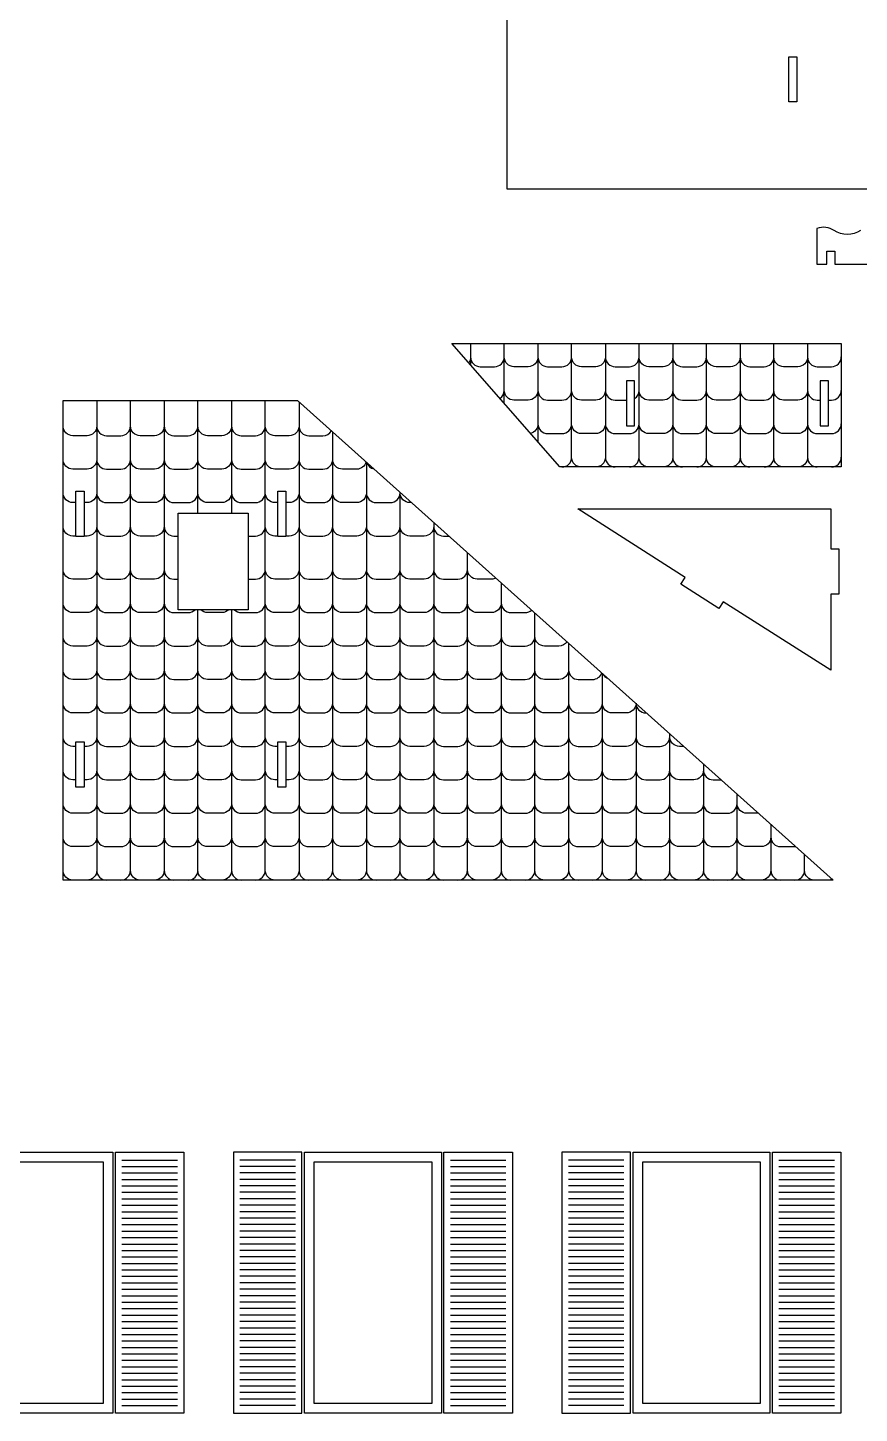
# Model space of a CAD drawing. Extents: x 9591 to 9820, y 1050 to 1177.
# Drawn here: x 9704.38 to 9730.13, y 1051.88 to 1094.77 of the extents above; entities that cross this region are included whole.
import ezdxf

# ---------------------------------------------------------------- set-up
doc = ezdxf.new("R2010")
doc.units = 0
doc.header["$MEASUREMENT"] = 0
doc.layers.add('LAYER_1', color=18, linetype='CONTINUOUS')

msp = doc.modelspace()

# ---------------------------------------------------------------- linework, layer by layer
at = {"layer": 'LAYER_1'}
for points in [[(9748.628, 1089.77), (9719.231, 1089.77), (9719.231, 1097.025), (9748.628, 1097.025)], [(9727.954, 1093.87), (9728.204, 1093.87), (9728.204, 1092.47), (9727.954, 1092.47)], [(9720.864, 1081.171), (9717.52, 1084.99), (9729.576, 1084.99), (9729.576, 1081.171)], [(9723.176, 1083.843), (9722.926, 1083.843), (9722.926, 1082.443), (9723.176, 1082.443)], [(9729.176, 1083.843), (9728.926, 1083.843), (9728.926, 1082.443), (9729.176, 1082.443)], [(9705.478, 1068.384), (9705.478, 1083.233), (9712.734, 1083.233), (9729.329, 1068.384)], [(9705.878, 1079.023), (9705.878, 1080.423), (9706.128, 1080.423), (9706.128, 1079.023)], [(9712.128, 1079.023), (9712.128, 1080.423), (9712.378, 1080.423), (9712.378, 1079.023)], [(9709.045, 1079.746), (9711.212, 1079.746), (9711.212, 1076.751), (9709.045, 1076.751)], [(9729.5, 1077.233), (9729.25, 1077.233), (9729.25, 1074.88), (9725.923, 1077.002), (9725.789, 1076.791), (9724.609, 1077.544), (9724.743, 1077.754), (9721.416, 1079.876), (9729.25, 1079.876), (9729.25, 1078.633), (9729.5, 1078.633)], [(9705.878, 1072.66), (9706.128, 1072.66), (9706.128, 1071.26), (9705.878, 1071.26)], [(9712.128, 1072.66), (9712.378, 1072.66), (9712.378, 1071.26), (9712.128, 1071.26)], [(9707.017, 1059.959), (9707.017, 1051.879), (9702.777, 1051.879), (9702.777, 1059.959)], [(9707.097, 1059.959), (9709.217, 1059.959), (9709.217, 1051.879), (9707.097, 1051.879)], [(9712.872, 1059.959), (9710.752, 1059.959), (9710.752, 1051.879), (9712.872, 1051.879)], [(9717.192, 1059.959), (9717.192, 1051.879), (9712.952, 1051.879), (9712.952, 1059.959)], [(9717.272, 1059.959), (9719.392, 1059.959), (9719.392, 1051.879), (9717.272, 1051.879)], [(9723.047, 1059.959), (9720.927, 1059.959), (9720.927, 1051.879), (9723.047, 1051.879)], [(9727.367, 1059.959), (9727.367, 1051.879), (9723.127, 1051.879), (9723.127, 1059.959)], [(9727.447, 1059.959), (9729.567, 1059.959), (9729.567, 1051.879), (9727.447, 1051.879)], [(9703.077, 1059.659), (9706.717, 1059.659), (9706.717, 1052.179), (9703.077, 1052.179)], [(9713.252, 1059.659), (9716.892, 1059.659), (9716.892, 1052.179), (9713.252, 1052.179)], [(9723.427, 1059.659), (9727.067, 1059.659), (9727.067, 1052.179), (9723.427, 1052.179)]]:
    msp.add_lwpolyline(points, close=True, dxfattribs=at)
for points in [[(9730.173, 1088.492, -0.300981), (9729.357, 1088.492, 0.236244), (9728.824, 1088.556), (9728.824, 1087.449), (9729.124, 1087.449), (9729.124, 1087.849), (9729.374, 1087.849), (9729.374, 1087.449), (9735.124, 1087.449)], [(9720.927, 1081.171, 0.414214), (9721.227, 1081.471), (9721.227, 1084.99)], [(9722.271, 1084.99), (9722.271, 1081.471, 0.414214), (9722.571, 1081.171)], [(9723.614, 1081.171, -0.414214), (9723.314, 1081.471), (9723.314, 1084.99)], [(9724.358, 1084.99), (9724.358, 1081.471, 0.414214), (9724.658, 1081.171)], [(9725.701, 1081.171, -0.414214), (9725.401, 1081.471), (9725.401, 1084.99)], [(9726.445, 1084.99), (9726.445, 1081.471, -0.414214), (9726.145, 1081.171)], [(9727.189, 1081.171, 0.414214), (9727.489, 1081.471), (9727.489, 1084.99)], [(9728.532, 1084.99), (9728.532, 1081.471, -0.414214), (9728.232, 1081.171)], [(9718.096, 1084.576, -0.159509), (9718.038, 1084.398)], [(9718.096, 1084.576, 0.414214), (9718.396, 1084.276), (9718.84, 1084.276, 0.414214), (9719.14, 1084.576)], [(9720.183, 1084.576, -0.414214), (9719.883, 1084.276), (9719.44, 1084.276, -0.414214), (9719.14, 1084.576)], [(9720.183, 1084.576, 0.414214), (9720.483, 1084.276), (9720.927, 1084.276, 0.414214), (9721.227, 1084.576)], [(9722.271, 1084.576, -0.414214), (9721.971, 1084.276), (9721.527, 1084.276, -0.414214), (9721.227, 1084.576)], [(9722.271, 1084.576, 0.414214), (9722.571, 1084.276), (9723.014, 1084.276, 0.414214), (9723.314, 1084.576)], [(9724.358, 1084.576, -0.414214), (9724.058, 1084.276), (9723.614, 1084.276, -0.414214), (9723.314, 1084.576)], [(9724.358, 1084.576, 0.414214), (9724.658, 1084.276), (9725.101, 1084.276, 0.414214), (9725.401, 1084.576)], [(9726.445, 1084.576, -0.414214), (9726.145, 1084.276), (9725.701, 1084.276, -0.414214), (9725.401, 1084.576)], [(9726.445, 1084.576, 0.414214), (9726.745, 1084.276), (9727.189, 1084.276, 0.414214), (9727.489, 1084.576)], [(9728.532, 1084.576, -0.414214), (9728.232, 1084.276), (9727.789, 1084.276, -0.414214), (9727.489, 1084.576)], [(9728.532, 1084.576, 0.414214), (9728.832, 1084.276), (9729.276, 1084.276, 0.414214), (9729.576, 1084.576)], [(9719.007, 1083.292, 0.249891), (9719.14, 1083.541)], [(9720.183, 1083.541, -0.414214), (9719.883, 1083.241), (9719.44, 1083.241, -0.414214), (9719.14, 1083.541)], [(9720.183, 1083.541, 0.414214), (9720.483, 1083.241), (9720.927, 1083.241, 0.414214), (9721.227, 1083.541)], [(9722.271, 1083.541, -0.414214), (9721.971, 1083.241), (9721.527, 1083.241, -0.414214), (9721.227, 1083.541)], [(9722.271, 1083.541, 0.414214), (9722.571, 1083.241), (9722.926, 1083.241)], [(9723.176, 1083.288, 0.255564), (9723.314, 1083.541)], [(9724.358, 1083.541, -0.414214), (9724.058, 1083.241), (9723.614, 1083.241, -0.414214), (9723.314, 1083.541)], [(9724.358, 1083.541, 0.414214), (9724.658, 1083.241), (9725.101, 1083.241, 0.414214), (9725.401, 1083.541)], [(9726.445, 1083.541, -0.414214), (9726.145, 1083.241), (9725.701, 1083.241, -0.414214), (9725.401, 1083.541)], [(9726.445, 1083.541, 0.414214), (9726.745, 1083.241), (9727.189, 1083.241, 0.414214), (9727.489, 1083.541)], [(9728.532, 1083.541, -0.414214), (9728.232, 1083.241), (9727.789, 1083.241, -0.414214), (9727.489, 1083.541)], [(9728.532, 1083.541, 0.414214), (9728.832, 1083.241), (9728.926, 1083.241)], [(9729.176, 1083.241), (9729.276, 1083.241, 0.414214), (9729.576, 1083.541)], [(9706.522, 1083.233), (9706.522, 1068.684, 0.414214), (9706.822, 1068.384)], [(9707.866, 1068.384, -0.414214), (9707.566, 1068.684), (9707.566, 1083.233)], [(9708.609, 1083.233), (9708.609, 1068.684, 0.414214), (9708.909, 1068.384)], [(9712.04, 1068.384, -0.414214), (9711.74, 1068.684), (9711.74, 1083.233)], [(9712.784, 1083.189), (9712.784, 1068.684, 0.414214), (9713.084, 1068.384)], [(9706.522, 1082.439, -0.414214), (9706.222, 1082.139), (9705.778, 1082.139, -0.414214), (9705.478, 1082.439)], [(9706.522, 1082.439, 0.414214), (9706.822, 1082.139), (9707.266, 1082.139, 0.414214), (9707.566, 1082.439)], [(9708.609, 1082.439, -0.414214), (9708.309, 1082.139), (9707.866, 1082.139, -0.414214), (9707.566, 1082.439)], [(9708.609, 1082.439, 0.414214), (9708.909, 1082.139), (9709.353, 1082.139, 0.414214), (9709.653, 1082.439)], [(9710.696, 1082.439, -0.414214), (9710.396, 1082.139), (9709.953, 1082.139, -0.414214), (9709.653, 1082.439)], [(9710.696, 1082.439, 0.414214), (9710.996, 1082.139), (9711.44, 1082.139, 0.414214), (9711.74, 1082.439)], [(9712.784, 1082.439, -0.414214), (9712.484, 1082.139), (9712.04, 1082.139, -0.414214), (9711.74, 1082.439)], [(9712.784, 1082.439, 0.414214), (9713.084, 1082.139), (9713.527, 1082.139, 0.26914), (9713.788, 1082.29)], [(9713.527, 1068.384, 0.414214), (9713.827, 1068.684), (9713.827, 1082.255)], [(9720.183, 1082.506, -0.349089), (9719.951, 1082.213)], [(9720.183, 1082.506, 0.414214), (9720.483, 1082.206), (9720.927, 1082.206, 0.414214), (9721.227, 1082.506)], [(9722.271, 1082.506, -0.414214), (9721.971, 1082.206), (9721.527, 1082.206, -0.414214), (9721.227, 1082.506)], [(9722.271, 1082.506, 0.414214), (9722.571, 1082.206), (9723.014, 1082.206, 0.414214), (9723.314, 1082.506)], [(9724.358, 1082.506, -0.414214), (9724.058, 1082.206), (9723.614, 1082.206, -0.414214), (9723.314, 1082.506)], [(9724.358, 1082.506, 0.414214), (9724.658, 1082.206), (9725.101, 1082.206, 0.414214), (9725.401, 1082.506)], [(9726.445, 1082.506, -0.414214), (9726.145, 1082.206), (9725.701, 1082.206, -0.414214), (9725.401, 1082.506)], [(9726.445, 1082.506, 0.414214), (9726.745, 1082.206), (9727.189, 1082.206, 0.414214), (9727.489, 1082.506)], [(9728.532, 1082.506, -0.414214), (9728.232, 1082.206), (9727.789, 1082.206, -0.414214), (9727.489, 1082.506)], [(9728.532, 1082.506, 0.414214), (9728.832, 1082.206), (9729.276, 1082.206, 0.414214), (9729.576, 1082.506)], [(9706.522, 1081.404, -0.414214), (9706.222, 1081.104), (9705.778, 1081.104, -0.414214), (9705.478, 1081.404)], [(9706.522, 1081.404, 0.414214), (9706.822, 1081.104), (9707.266, 1081.104, 0.414214), (9707.566, 1081.404)], [(9708.609, 1081.404, -0.414214), (9708.309, 1081.104), (9707.866, 1081.104, -0.414214), (9707.566, 1081.404)], [(9708.609, 1081.404, 0.414214), (9708.909, 1081.104), (9709.353, 1081.104, 0.414214), (9709.653, 1081.404)], [(9710.696, 1081.404, -0.414214), (9710.396, 1081.104), (9709.953, 1081.104, -0.414214), (9709.653, 1081.404)], [(9710.696, 1081.404, 0.414214), (9710.996, 1081.104), (9711.44, 1081.104, 0.414214), (9711.74, 1081.404)], [(9712.784, 1081.404, -0.414214), (9712.484, 1081.104), (9712.04, 1081.104, -0.414214), (9711.74, 1081.404)], [(9712.784, 1081.404, 0.414214), (9713.084, 1081.104), (9713.527, 1081.104, 0.414214), (9713.827, 1081.404)], [(9714.862, 1081.33, -0.342363), (9714.571, 1081.104), (9714.127, 1081.104, -0.414214), (9713.827, 1081.404)], [(9714.871, 1081.321), (9714.871, 1068.684, 0.414214), (9715.171, 1068.384)], [(9714.887, 1081.306, 0.260244), (9715.105, 1081.111)], [(9721.527, 1081.171, -0.414214), (9721.227, 1081.471)], [(9722.271, 1081.471, -0.414214), (9721.971, 1081.171)], [(9723.014, 1081.171, 0.414214), (9723.314, 1081.471)], [(9724.358, 1081.471, -0.414214), (9724.058, 1081.171)], [(9725.101, 1081.171, 0.414214), (9725.401, 1081.471)], [(9726.445, 1081.471, 0.414214), (9726.745, 1081.171)], [(9727.789, 1081.171, -0.414214), (9727.489, 1081.471)], [(9728.532, 1081.471, 0.414214), (9728.832, 1081.171)], [(9729.276, 1081.171, 0.414214), (9729.576, 1081.471)], [(9715.615, 1068.384, 0.414214), (9715.915, 1068.684), (9715.915, 1080.387)], [(9705.878, 1080.069), (9705.778, 1080.069, -0.414214), (9705.478, 1080.369)], [(9706.522, 1080.369, -0.414214), (9706.222, 1080.069), (9706.128, 1080.069)], [(9706.522, 1080.369, 0.414214), (9706.822, 1080.069), (9707.266, 1080.069, 0.414214), (9707.566, 1080.369)], [(9708.609, 1080.369, -0.414214), (9708.309, 1080.069), (9707.866, 1080.069, -0.414214), (9707.566, 1080.369)], [(9708.609, 1080.369, 0.414214), (9708.909, 1080.069), (9709.353, 1080.069, 0.414214), (9709.653, 1080.369)], [(9710.696, 1080.369, -0.414214), (9710.396, 1080.069), (9709.953, 1080.069, -0.414214), (9709.653, 1080.369)], [(9710.696, 1080.369, 0.414214), (9710.996, 1080.069), (9711.44, 1080.069, 0.414214), (9711.74, 1080.369)], [(9712.128, 1080.069), (9712.04, 1080.069, -0.414214), (9711.74, 1080.369)], [(9712.784, 1080.369, -0.414214), (9712.484, 1080.069), (9712.378, 1080.069)], [(9712.784, 1080.369, 0.414214), (9713.084, 1080.069), (9713.527, 1080.069, 0.414214), (9713.827, 1080.369)], [(9714.871, 1080.369, -0.414214), (9714.571, 1080.069), (9714.127, 1080.069, -0.414214), (9713.827, 1080.369)], [(9714.871, 1080.369, 0.414214), (9715.171, 1080.069), (9715.615, 1080.069, 0.414214), (9715.915, 1080.369)], [(9716.27, 1080.069), (9716.215, 1080.069, -0.414214), (9715.915, 1080.369)], [(9705.878, 1079.034), (9705.778, 1079.034, -0.414214), (9705.478, 1079.334)], [(9706.522, 1079.334, -0.414214), (9706.222, 1079.034), (9706.128, 1079.034)], [(9706.522, 1079.334, 0.414214), (9706.822, 1079.034), (9707.266, 1079.034, 0.414214), (9707.566, 1079.334)], [(9708.609, 1079.334, -0.414214), (9708.309, 1079.034), (9707.866, 1079.034, -0.414214), (9707.566, 1079.334)], [(9708.609, 1079.334, 0.414214), (9708.909, 1079.034), (9709.045, 1079.034)], [(9711.212, 1079.034), (9711.44, 1079.034, 0.414214), (9711.74, 1079.334)], [(9712.128, 1079.034), (9712.04, 1079.034, -0.414214), (9711.74, 1079.334)], [(9712.784, 1079.334, -0.414214), (9712.484, 1079.034), (9712.378, 1079.034)], [(9712.784, 1079.334, 0.414214), (9713.084, 1079.034), (9713.527, 1079.034, 0.414214), (9713.827, 1079.334)], [(9714.871, 1079.334, -0.414214), (9714.571, 1079.034), (9714.127, 1079.034, -0.414214), (9713.827, 1079.334)], [(9714.871, 1079.334, 0.414214), (9715.171, 1079.034), (9715.615, 1079.034, 0.414214), (9715.915, 1079.334)], [(9716.958, 1079.334, -0.414214), (9716.658, 1079.034), (9716.215, 1079.034, -0.414214), (9715.915, 1079.334)], [(9716.958, 1079.453), (9716.958, 1068.684, -0.414214), (9716.658, 1068.384)], [(9716.958, 1079.334, 0.414214), (9717.258, 1079.034), (9717.427, 1079.034)], [(9717.702, 1068.384, 0.414214), (9718.002, 1068.684), (9718.002, 1078.52)], [(9706.522, 1077.999, -0.414214), (9706.222, 1077.699), (9705.778, 1077.699, -0.414214), (9705.478, 1077.999)], [(9706.522, 1077.999, 0.414214), (9706.822, 1077.699), (9707.266, 1077.699, 0.414214), (9707.566, 1077.999)], [(9708.609, 1077.999, -0.414214), (9708.309, 1077.699), (9707.866, 1077.699, -0.414214), (9707.566, 1077.999)], [(9708.609, 1077.999, 0.414214), (9708.909, 1077.699), (9709.045, 1077.699)], [(9711.212, 1077.699), (9711.44, 1077.699, 0.414214), (9711.74, 1077.999)], [(9712.784, 1077.999, -0.414214), (9712.484, 1077.699), (9712.04, 1077.699, -0.414214), (9711.74, 1077.999)], [(9712.784, 1077.999, 0.414214), (9713.084, 1077.699), (9713.527, 1077.699, 0.414214), (9713.827, 1077.999)], [(9714.871, 1077.999, -0.414214), (9714.571, 1077.699), (9714.127, 1077.699, -0.414214), (9713.827, 1077.999)], [(9714.871, 1077.999, 0.414214), (9715.171, 1077.699), (9715.615, 1077.699, 0.414214), (9715.915, 1077.999)], [(9716.958, 1077.999, -0.414214), (9716.658, 1077.699), (9716.215, 1077.699, -0.414214), (9715.915, 1077.999)], [(9716.958, 1077.999, 0.414214), (9717.258, 1077.699), (9717.702, 1077.699, 0.414214), (9718.002, 1077.999)], [(9718.882, 1077.732, -0.118653), (9718.746, 1077.699), (9718.302, 1077.699, -0.414214), (9718.002, 1077.999)], [(9719.046, 1077.586), (9719.046, 1068.684, 0.414214), (9719.346, 1068.384)], [(9706.522, 1076.964, -0.414214), (9706.222, 1076.664), (9705.778, 1076.664, -0.414214), (9705.478, 1076.964)], [(9706.522, 1076.964, 0.414214), (9706.822, 1076.664), (9707.266, 1076.664, 0.414214), (9707.566, 1076.964)], [(9708.609, 1076.964, -0.414214), (9708.309, 1076.664), (9707.866, 1076.664, -0.414214), (9707.566, 1076.964)], [(9708.609, 1076.964, 0.414214), (9708.909, 1076.664), (9709.353, 1076.664, 0.197346), (9709.564, 1076.751)], [(9710.786, 1076.751, 0.197346), (9710.996, 1076.664), (9711.44, 1076.664, 0.414214), (9711.74, 1076.964)], [(9712.784, 1076.964, -0.414214), (9712.484, 1076.664), (9712.04, 1076.664, -0.414214), (9711.74, 1076.964)], [(9712.784, 1076.964, 0.414214), (9713.084, 1076.664), (9713.527, 1076.664, 0.414214), (9713.827, 1076.964)], [(9714.871, 1076.964, -0.414214), (9714.571, 1076.664), (9714.127, 1076.664, -0.414214), (9713.827, 1076.964)], [(9714.871, 1076.964, 0.414214), (9715.171, 1076.664), (9715.615, 1076.664, 0.414214), (9715.915, 1076.964)], [(9716.958, 1076.964, -0.414214), (9716.658, 1076.664), (9716.215, 1076.664, -0.414214), (9715.915, 1076.964)], [(9716.958, 1076.964, 0.414214), (9717.258, 1076.664), (9717.702, 1076.664, 0.414214), (9718.002, 1076.964)], [(9719.046, 1076.964, -0.414214), (9718.746, 1076.664), (9718.302, 1076.664, -0.414214), (9718.002, 1076.964)], [(9719.046, 1076.964, 0.414214), (9719.346, 1076.664), (9719.789, 1076.664, 0.185005), (9719.99, 1076.741)], [(9709.953, 1068.384, -0.414214), (9709.653, 1068.684), (9709.653, 1076.751)], [(9710.607, 1076.751, -0.197346), (9710.396, 1076.664), (9709.953, 1076.664, -0.197346), (9709.742, 1076.751)], [(9710.696, 1076.751), (9710.696, 1068.684, 0.414214), (9710.996, 1068.384)], [(9720.389, 1068.384, -0.414214), (9720.089, 1068.684), (9720.089, 1076.652)], [(9706.522, 1075.929, -0.414214), (9706.222, 1075.629), (9705.778, 1075.629, -0.414214), (9705.478, 1075.929)], [(9706.522, 1075.929, 0.414214), (9706.822, 1075.629), (9707.266, 1075.629, 0.414214), (9707.566, 1075.929)], [(9708.609, 1075.929, -0.414214), (9708.309, 1075.629), (9707.866, 1075.629, -0.414214), (9707.566, 1075.929)], [(9708.609, 1075.929, 0.414214), (9708.909, 1075.629), (9709.353, 1075.629, 0.414214), (9709.653, 1075.929)], [(9710.696, 1075.929, -0.414214), (9710.396, 1075.629), (9709.953, 1075.629, -0.414214), (9709.653, 1075.929)], [(9710.696, 1075.929, 0.414214), (9710.996, 1075.629), (9711.44, 1075.629, 0.414214), (9711.74, 1075.929)], [(9712.784, 1075.929, -0.414214), (9712.484, 1075.629), (9712.04, 1075.629, -0.414214), (9711.74, 1075.929)], [(9712.784, 1075.929, 0.414214), (9713.084, 1075.629), (9713.527, 1075.629, 0.414214), (9713.827, 1075.929)], [(9714.871, 1075.929, -0.414214), (9714.571, 1075.629), (9714.127, 1075.629, -0.414214), (9713.827, 1075.929)], [(9714.871, 1075.929, 0.414214), (9715.171, 1075.629), (9715.615, 1075.629, 0.414214), (9715.915, 1075.929)], [(9716.958, 1075.929, -0.414214), (9716.658, 1075.629), (9716.215, 1075.629, -0.414214), (9715.915, 1075.929)], [(9716.958, 1075.929, 0.414214), (9717.258, 1075.629), (9717.702, 1075.629, 0.414214), (9718.002, 1075.929)], [(9719.046, 1075.929, -0.414214), (9718.746, 1075.629), (9718.302, 1075.629, -0.414214), (9718.002, 1075.929)], [(9719.046, 1075.929, 0.414214), (9719.346, 1075.629), (9719.789, 1075.629, 0.414214), (9720.089, 1075.929)], [(9721.083, 1075.763, -0.251013), (9720.833, 1075.629), (9720.389, 1075.629, -0.414214), (9720.089, 1075.929)], [(9721.133, 1075.718), (9721.133, 1068.684, -0.414214), (9720.833, 1068.384)], [(9706.522, 1074.894, -0.414214), (9706.222, 1074.594), (9705.778, 1074.594, -0.414214), (9705.478, 1074.894)], [(9706.522, 1074.894, 0.414214), (9706.822, 1074.594), (9707.266, 1074.594, 0.414214), (9707.566, 1074.894)], [(9708.609, 1074.894, -0.414214), (9708.309, 1074.594), (9707.866, 1074.594, -0.414214), (9707.566, 1074.894)], [(9708.609, 1074.894, 0.414214), (9708.909, 1074.594), (9709.353, 1074.594, 0.414214), (9709.653, 1074.894)], [(9710.696, 1074.894, -0.414214), (9710.396, 1074.594), (9709.953, 1074.594, -0.414214), (9709.653, 1074.894)], [(9710.696, 1074.894, 0.414214), (9710.996, 1074.594), (9711.44, 1074.594, 0.414214), (9711.74, 1074.894)], [(9712.784, 1074.894, -0.414214), (9712.484, 1074.594), (9712.04, 1074.594, -0.414214), (9711.74, 1074.894)], [(9712.784, 1074.894, 0.414214), (9713.084, 1074.594), (9713.527, 1074.594, 0.414214), (9713.827, 1074.894)], [(9714.871, 1074.894, -0.414214), (9714.571, 1074.594), (9714.127, 1074.594, -0.414214), (9713.827, 1074.894)], [(9714.871, 1074.894, 0.414214), (9715.171, 1074.594), (9715.615, 1074.594, 0.414214), (9715.915, 1074.894)], [(9716.958, 1074.894, -0.414214), (9716.658, 1074.594), (9716.215, 1074.594, -0.414214), (9715.915, 1074.894)], [(9716.958, 1074.894, 0.414214), (9717.258, 1074.594), (9717.702, 1074.594, 0.414214), (9718.002, 1074.894)], [(9719.046, 1074.894, -0.414214), (9718.746, 1074.594), (9718.302, 1074.594, -0.414214), (9718.002, 1074.894)], [(9719.046, 1074.894, 0.414214), (9719.346, 1074.594), (9719.789, 1074.594, 0.414214), (9720.089, 1074.894)], [(9721.133, 1074.894, -0.414214), (9720.833, 1074.594), (9720.389, 1074.594, -0.414214), (9720.089, 1074.894)], [(9721.133, 1074.894, 0.414214), (9721.433, 1074.594), (9721.877, 1074.594, 0.321837), (9722.161, 1074.798)], [(9721.877, 1068.384, 0.414214), (9722.177, 1068.684), (9722.177, 1074.784)], [(9722.365, 1074.616, -0.175897), (9722.212, 1074.752)], [(9706.522, 1073.859, -0.414214), (9706.222, 1073.559), (9705.778, 1073.559, -0.414214), (9705.478, 1073.859)], [(9706.522, 1073.859, 0.414214), (9706.822, 1073.559), (9707.266, 1073.559, 0.414214), (9707.566, 1073.859)], [(9708.609, 1073.859, -0.414214), (9708.309, 1073.559), (9707.866, 1073.559, -0.414214), (9707.566, 1073.859)], [(9708.609, 1073.859, 0.414214), (9708.909, 1073.559), (9709.353, 1073.559, 0.414214), (9709.653, 1073.859)], [(9710.696, 1073.859, -0.414214), (9710.396, 1073.559), (9709.953, 1073.559, -0.414214), (9709.653, 1073.859)], [(9710.696, 1073.859, 0.414214), (9710.996, 1073.559), (9711.44, 1073.559, 0.414214), (9711.74, 1073.859)], [(9712.784, 1073.859, -0.414214), (9712.484, 1073.559), (9712.04, 1073.559, -0.414214), (9711.74, 1073.859)], [(9712.784, 1073.859, 0.414214), (9713.084, 1073.559), (9713.527, 1073.559, 0.414214), (9713.827, 1073.859)], [(9714.871, 1073.859, -0.414214), (9714.571, 1073.559), (9714.127, 1073.559, -0.414214), (9713.827, 1073.859)], [(9714.871, 1073.859, 0.414214), (9715.171, 1073.559), (9715.615, 1073.559, 0.414214), (9715.915, 1073.859)], [(9716.958, 1073.859, -0.414214), (9716.658, 1073.559), (9716.215, 1073.559, -0.414214), (9715.915, 1073.859)], [(9716.958, 1073.859, 0.414214), (9717.258, 1073.559), (9717.702, 1073.559, 0.414214), (9718.002, 1073.859)], [(9719.046, 1073.859, -0.414214), (9718.746, 1073.559), (9718.302, 1073.559, -0.414214), (9718.002, 1073.859)], [(9719.046, 1073.859, 0.414214), (9719.346, 1073.559), (9719.789, 1073.559, 0.414214), (9720.089, 1073.859)], [(9721.133, 1073.859, -0.414214), (9720.833, 1073.559), (9720.389, 1073.559, -0.414214), (9720.089, 1073.859)], [(9721.133, 1073.859, 0.414214), (9721.433, 1073.559), (9721.877, 1073.559, 0.414214), (9722.177, 1073.859)], [(9723.22, 1073.85, -0.405747), (9722.92, 1073.559), (9722.477, 1073.559, -0.414214), (9722.177, 1073.859)], [(9723.22, 1073.859), (9723.22, 1068.684, 0.414214), (9723.52, 1068.384)], [(9723.22, 1073.85, 0.405523), (9723.52, 1073.559), (9723.546, 1073.559)], [(9705.878, 1072.524), (9705.778, 1072.524, -0.414214), (9705.478, 1072.824)], [(9706.522, 1072.824, -0.414214), (9706.222, 1072.524), (9706.128, 1072.524)], [(9706.522, 1072.824, 0.414214), (9706.822, 1072.524), (9707.266, 1072.524, 0.414214), (9707.566, 1072.824)], [(9708.609, 1072.824, -0.414214), (9708.309, 1072.524), (9707.866, 1072.524, -0.414214), (9707.566, 1072.824)], [(9708.609, 1072.824, 0.414214), (9708.909, 1072.524), (9709.353, 1072.524, 0.414214), (9709.653, 1072.824)], [(9710.696, 1072.824, -0.414214), (9710.396, 1072.524), (9709.953, 1072.524, -0.414214), (9709.653, 1072.824)], [(9710.696, 1072.824, 0.414214), (9710.996, 1072.524), (9711.44, 1072.524, 0.414214), (9711.74, 1072.824)], [(9712.128, 1072.524), (9712.04, 1072.524, -0.414214), (9711.74, 1072.824)], [(9712.784, 1072.824, -0.414214), (9712.484, 1072.524), (9712.378, 1072.524)], [(9712.784, 1072.824, 0.414214), (9713.084, 1072.524), (9713.527, 1072.524, 0.414214), (9713.827, 1072.824)], [(9714.871, 1072.824, -0.414214), (9714.571, 1072.524), (9714.127, 1072.524, -0.414214), (9713.827, 1072.824)], [(9714.871, 1072.824, 0.414214), (9715.171, 1072.524), (9715.615, 1072.524, 0.414214), (9715.915, 1072.824)], [(9716.958, 1072.824, -0.414214), (9716.658, 1072.524), (9716.215, 1072.524, -0.414214), (9715.915, 1072.824)], [(9716.958, 1072.824, 0.414214), (9717.258, 1072.524), (9717.702, 1072.524, 0.414214), (9718.002, 1072.824)], [(9719.046, 1072.824, -0.414214), (9718.746, 1072.524), (9718.302, 1072.524, -0.414214), (9718.002, 1072.824)], [(9719.046, 1072.824, 0.414214), (9719.346, 1072.524), (9719.789, 1072.524, 0.414214), (9720.089, 1072.824)], [(9721.133, 1072.824, -0.414214), (9720.833, 1072.524), (9720.389, 1072.524, -0.414214), (9720.089, 1072.824)], [(9721.133, 1072.824, 0.414214), (9721.433, 1072.524), (9721.877, 1072.524, 0.414214), (9722.177, 1072.824)], [(9723.22, 1072.824, -0.414214), (9722.92, 1072.524), (9722.477, 1072.524, -0.414214), (9722.177, 1072.824)], [(9723.22, 1072.824, 0.414214), (9723.52, 1072.524), (9723.964, 1072.524, 0.414214), (9724.264, 1072.824)], [(9723.964, 1068.384, 0.414214), (9724.264, 1068.684), (9724.264, 1072.916)], [(9724.702, 1072.524), (9724.564, 1072.524, -0.414214), (9724.264, 1072.824)], [(9725.308, 1071.983), (9725.308, 1068.684, -0.414214), (9725.008, 1068.384)], [(9705.878, 1071.489), (9705.778, 1071.489, -0.414214), (9705.478, 1071.789)], [(9706.522, 1071.789, -0.414214), (9706.222, 1071.489), (9706.128, 1071.489)], [(9706.522, 1071.789, 0.414214), (9706.822, 1071.489), (9707.266, 1071.489, 0.414214), (9707.566, 1071.789)], [(9708.609, 1071.789, -0.414214), (9708.309, 1071.489), (9707.866, 1071.489, -0.414214), (9707.566, 1071.789)], [(9708.609, 1071.789, 0.414214), (9708.909, 1071.489), (9709.353, 1071.489, 0.414214), (9709.653, 1071.789)], [(9710.696, 1071.789, -0.414214), (9710.396, 1071.489), (9709.953, 1071.489, -0.414214), (9709.653, 1071.789)], [(9710.696, 1071.789, 0.414214), (9710.996, 1071.489), (9711.44, 1071.489, 0.414214), (9711.74, 1071.789)], [(9712.128, 1071.489), (9712.04, 1071.489, -0.414214), (9711.74, 1071.789)], [(9712.784, 1071.789, -0.414214), (9712.484, 1071.489), (9712.378, 1071.489)], [(9712.784, 1071.789, 0.414214), (9713.084, 1071.489), (9713.527, 1071.489, 0.414214), (9713.827, 1071.789)], [(9714.871, 1071.789, -0.414214), (9714.571, 1071.489), (9714.127, 1071.489, -0.414214), (9713.827, 1071.789)], [(9714.871, 1071.789, 0.414214), (9715.171, 1071.489), (9715.615, 1071.489, 0.414214), (9715.915, 1071.789)], [(9716.958, 1071.789, -0.414214), (9716.658, 1071.489), (9716.215, 1071.489, -0.414214), (9715.915, 1071.789)], [(9716.958, 1071.789, 0.414214), (9717.258, 1071.489), (9717.702, 1071.489, 0.414214), (9718.002, 1071.789)], [(9719.046, 1071.789, -0.414214), (9718.746, 1071.489), (9718.302, 1071.489, -0.414214), (9718.002, 1071.789)], [(9719.046, 1071.789, 0.414214), (9719.346, 1071.489), (9719.789, 1071.489, 0.414214), (9720.089, 1071.789)], [(9721.133, 1071.789, -0.414214), (9720.833, 1071.489), (9720.389, 1071.489, -0.414214), (9720.089, 1071.789)], [(9721.133, 1071.789, 0.414214), (9721.433, 1071.489), (9721.877, 1071.489, 0.414214), (9722.177, 1071.789)], [(9723.22, 1071.789, -0.414214), (9722.92, 1071.489), (9722.477, 1071.489, -0.414214), (9722.177, 1071.789)], [(9723.22, 1071.789, 0.414214), (9723.52, 1071.489), (9723.964, 1071.489, 0.414214), (9724.264, 1071.789)], [(9725.308, 1071.789, -0.414214), (9725.008, 1071.489), (9724.564, 1071.489, -0.414214), (9724.264, 1071.789)], [(9725.308, 1071.789, 0.414214), (9725.608, 1071.489), (9725.859, 1071.489)], [(9726.051, 1068.384, 0.414214), (9726.351, 1068.684), (9726.351, 1071.049)], [(9706.522, 1070.754, -0.414214), (9706.222, 1070.454), (9705.778, 1070.454, -0.414214), (9705.478, 1070.754)], [(9706.522, 1070.754, 0.414214), (9706.822, 1070.454), (9707.266, 1070.454, 0.414214), (9707.566, 1070.754)], [(9708.609, 1070.754, -0.414214), (9708.309, 1070.454), (9707.866, 1070.454, -0.414214), (9707.566, 1070.754)], [(9708.609, 1070.754, 0.414214), (9708.909, 1070.454), (9709.353, 1070.454, 0.414214), (9709.653, 1070.754)], [(9710.696, 1070.754, -0.414214), (9710.396, 1070.454), (9709.953, 1070.454, -0.414214), (9709.653, 1070.754)], [(9710.696, 1070.754, 0.414214), (9710.996, 1070.454), (9711.44, 1070.454, 0.414214), (9711.74, 1070.754)], [(9712.784, 1070.754, -0.414214), (9712.484, 1070.454), (9712.04, 1070.454, -0.414214), (9711.74, 1070.754)], [(9712.784, 1070.754, 0.414214), (9713.084, 1070.454), (9713.527, 1070.454, 0.414214), (9713.827, 1070.754)], [(9714.871, 1070.754, -0.414214), (9714.571, 1070.454), (9714.127, 1070.454, -0.414214), (9713.827, 1070.754)], [(9714.871, 1070.754, 0.414214), (9715.171, 1070.454), (9715.615, 1070.454, 0.414214), (9715.915, 1070.754)], [(9716.958, 1070.754, -0.414214), (9716.658, 1070.454), (9716.215, 1070.454, -0.414214), (9715.915, 1070.754)], [(9716.958, 1070.754, 0.414214), (9717.258, 1070.454), (9717.702, 1070.454, 0.414214), (9718.002, 1070.754)], [(9719.046, 1070.754, -0.414214), (9718.746, 1070.454), (9718.302, 1070.454, -0.414214), (9718.002, 1070.754)], [(9719.046, 1070.754, 0.414214), (9719.346, 1070.454), (9719.789, 1070.454, 0.414214), (9720.089, 1070.754)], [(9721.133, 1070.754, -0.414214), (9720.833, 1070.454), (9720.389, 1070.454, -0.414214), (9720.089, 1070.754)], [(9721.133, 1070.754, 0.414214), (9721.433, 1070.454), (9721.877, 1070.454, 0.414214), (9722.177, 1070.754)], [(9723.22, 1070.754, -0.414214), (9722.92, 1070.454), (9722.477, 1070.454, -0.414214), (9722.177, 1070.754)], [(9723.22, 1070.754, 0.414214), (9723.52, 1070.454), (9723.964, 1070.454, 0.414214), (9724.264, 1070.754)], [(9725.308, 1070.754, -0.414214), (9725.008, 1070.454), (9724.564, 1070.454, -0.414214), (9724.264, 1070.754)], [(9725.308, 1070.754, 0.414214), (9725.608, 1070.454), (9726.051, 1070.454, 0.414214), (9726.351, 1070.754)], [(9727.016, 1070.454), (9726.651, 1070.454, -0.414214), (9726.351, 1070.754)], [(9727.395, 1070.115), (9727.395, 1068.684, 0.414214), (9727.695, 1068.384)], [(9706.522, 1069.719, -0.414214), (9706.222, 1069.419), (9705.778, 1069.419, -0.414214), (9705.478, 1069.719)], [(9706.522, 1069.719, 0.414214), (9706.822, 1069.419), (9707.266, 1069.419, 0.414214), (9707.566, 1069.719)], [(9708.609, 1069.719, -0.414214), (9708.309, 1069.419), (9707.866, 1069.419, -0.414214), (9707.566, 1069.719)], [(9708.609, 1069.719, 0.414214), (9708.909, 1069.419), (9709.353, 1069.419, 0.414214), (9709.653, 1069.719)], [(9710.696, 1069.719, -0.414214), (9710.396, 1069.419), (9709.953, 1069.419, -0.414214), (9709.653, 1069.719)], [(9710.696, 1069.719, 0.414214), (9710.996, 1069.419), (9711.44, 1069.419, 0.414214), (9711.74, 1069.719)], [(9712.784, 1069.719, -0.414214), (9712.484, 1069.419), (9712.04, 1069.419, -0.414214), (9711.74, 1069.719)], [(9712.784, 1069.719, 0.414214), (9713.084, 1069.419), (9713.527, 1069.419, 0.414214), (9713.827, 1069.719)], [(9714.871, 1069.719, -0.414214), (9714.571, 1069.419), (9714.127, 1069.419, -0.414214), (9713.827, 1069.719)], [(9714.871, 1069.719, 0.414214), (9715.171, 1069.419), (9715.615, 1069.419, 0.414214), (9715.915, 1069.719)], [(9716.958, 1069.719, -0.414214), (9716.658, 1069.419), (9716.215, 1069.419, -0.414214), (9715.915, 1069.719)], [(9716.958, 1069.719, 0.414214), (9717.258, 1069.419), (9717.702, 1069.419, 0.414214), (9718.002, 1069.719)], [(9719.046, 1069.719, -0.414214), (9718.746, 1069.419), (9718.302, 1069.419, -0.414214), (9718.002, 1069.719)], [(9719.046, 1069.719, 0.414214), (9719.346, 1069.419), (9719.789, 1069.419, 0.414214), (9720.089, 1069.719)], [(9721.133, 1069.719, -0.414214), (9720.833, 1069.419), (9720.389, 1069.419, -0.414214), (9720.089, 1069.719)], [(9721.133, 1069.719, 0.414214), (9721.433, 1069.419), (9721.877, 1069.419, 0.414214), (9722.177, 1069.719)], [(9723.22, 1069.719, -0.414214), (9722.92, 1069.419), (9722.477, 1069.419, -0.414214), (9722.177, 1069.719)], [(9723.22, 1069.719, 0.414214), (9723.52, 1069.419), (9723.964, 1069.419, 0.414214), (9724.264, 1069.719)], [(9725.308, 1069.719, -0.414214), (9725.008, 1069.419), (9724.564, 1069.419, -0.414214), (9724.264, 1069.719)], [(9725.308, 1069.719, 0.414214), (9725.608, 1069.419), (9726.051, 1069.419, 0.414214), (9726.351, 1069.719)], [(9727.395, 1069.719, -0.414214), (9727.095, 1069.419), (9726.651, 1069.419, -0.414214), (9726.351, 1069.719)], [(9727.395, 1069.719, 0.414214), (9727.695, 1069.419), (9728.138, 1069.419, 0.026777), (9728.171, 1069.421)], [(9728.738, 1068.384, -0.414214), (9728.438, 1068.684), (9728.438, 1069.181)], [(9705.778, 1068.384, -0.414214), (9705.478, 1068.684)], [(9706.522, 1068.684, -0.414214), (9706.222, 1068.384)], [(9707.266, 1068.384, 0.414214), (9707.566, 1068.684)], [(9708.609, 1068.684, -0.414214), (9708.309, 1068.384)], [(9709.353, 1068.384, 0.414214), (9709.653, 1068.684)], [(9710.696, 1068.684, -0.414214), (9710.396, 1068.384)], [(9711.44, 1068.384, 0.414214), (9711.74, 1068.684)], [(9712.784, 1068.684, -0.414214), (9712.484, 1068.384)], [(9714.127, 1068.384, -0.414214), (9713.827, 1068.684)], [(9714.871, 1068.684, -0.414214), (9714.571, 1068.384)], [(9716.215, 1068.384, -0.414214), (9715.915, 1068.684)], [(9716.958, 1068.684, 0.414214), (9717.258, 1068.384)], [(9718.302, 1068.384, -0.414214), (9718.002, 1068.684)], [(9719.046, 1068.684, -0.414214), (9718.746, 1068.384)], [(9719.789, 1068.384, 0.414214), (9720.089, 1068.684)], [(9721.133, 1068.684, 0.414214), (9721.433, 1068.384)], [(9722.477, 1068.384, -0.414214), (9722.177, 1068.684)], [(9723.22, 1068.684, -0.414214), (9722.92, 1068.384)], [(9724.564, 1068.384, -0.414214), (9724.264, 1068.684)], [(9725.308, 1068.684, 0.414214), (9725.608, 1068.384)], [(9726.651, 1068.384, -0.414214), (9726.351, 1068.684)], [(9727.395, 1068.684, -0.414214), (9727.095, 1068.384)], [(9728.138, 1068.384, 0.414214), (9728.438, 1068.684)], [(9729.301, 1068.409, -0.102653), (9729.182, 1068.384)]]:
    msp.add_lwpolyline(points, format="xyb", dxfattribs=at)
for points in [[(9718.096, 1084.99), (9718.096, 1084.332)], [(9719.14, 1083.14), (9719.14, 1084.99)], [(9720.183, 1084.99), (9720.183, 1081.948)], [(9709.653, 1079.746), (9709.653, 1083.233)], [(9710.696, 1083.233), (9710.696, 1079.746)], [(9707.297, 1059.719), (9709.017, 1059.719)], [(9707.297, 1059.519), (9709.017, 1059.519)], [(9712.672, 1059.719), (9710.952, 1059.719)], [(9712.672, 1059.519), (9710.952, 1059.519)], [(9717.472, 1059.719), (9719.192, 1059.719)], [(9717.472, 1059.519), (9719.192, 1059.519)], [(9722.847, 1059.719), (9721.127, 1059.719)], [(9722.847, 1059.519), (9721.127, 1059.519)], [(9727.647, 1059.719), (9729.367, 1059.719)], [(9727.647, 1059.519), (9729.367, 1059.519)], [(9707.297, 1059.319), (9709.017, 1059.319)], [(9707.297, 1059.119), (9709.017, 1059.119)], [(9712.672, 1059.319), (9710.952, 1059.319)], [(9712.672, 1059.119), (9710.952, 1059.119)], [(9717.472, 1059.319), (9719.192, 1059.319)], [(9717.472, 1059.119), (9719.192, 1059.119)], [(9722.847, 1059.319), (9721.127, 1059.319)], [(9722.847, 1059.119), (9721.127, 1059.119)], [(9727.647, 1059.319), (9729.367, 1059.319)], [(9727.647, 1059.119), (9729.367, 1059.119)], [(9707.297, 1058.919), (9709.017, 1058.919)], [(9707.297, 1058.719), (9709.017, 1058.719)], [(9707.297, 1058.519), (9709.017, 1058.519)], [(9712.672, 1058.919), (9710.952, 1058.919)], [(9712.672, 1058.719), (9710.952, 1058.719)], [(9712.672, 1058.519), (9710.952, 1058.519)], [(9717.472, 1058.919), (9719.192, 1058.919)], [(9717.472, 1058.719), (9719.192, 1058.719)], [(9717.472, 1058.519), (9719.192, 1058.519)], [(9722.847, 1058.919), (9721.127, 1058.919)], [(9722.847, 1058.719), (9721.127, 1058.719)], [(9722.847, 1058.519), (9721.127, 1058.519)], [(9727.647, 1058.919), (9729.367, 1058.919)], [(9727.647, 1058.719), (9729.367, 1058.719)], [(9727.647, 1058.519), (9729.367, 1058.519)], [(9707.297, 1058.319), (9709.017, 1058.319)], [(9707.297, 1058.119), (9709.017, 1058.119)], [(9712.672, 1058.319), (9710.952, 1058.319)], [(9712.672, 1058.119), (9710.952, 1058.119)], [(9717.472, 1058.319), (9719.192, 1058.319)], [(9717.472, 1058.119), (9719.192, 1058.119)], [(9722.847, 1058.319), (9721.127, 1058.319)], [(9722.847, 1058.119), (9721.127, 1058.119)], [(9727.647, 1058.319), (9729.367, 1058.319)], [(9727.647, 1058.119), (9729.367, 1058.119)], [(9707.297, 1057.919), (9709.017, 1057.919)], [(9707.297, 1057.719), (9709.017, 1057.719)], [(9712.672, 1057.919), (9710.952, 1057.919)], [(9712.672, 1057.719), (9710.952, 1057.719)], [(9717.472, 1057.919), (9719.192, 1057.919)], [(9717.472, 1057.719), (9719.192, 1057.719)], [(9722.847, 1057.919), (9721.127, 1057.919)], [(9722.847, 1057.719), (9721.127, 1057.719)], [(9727.647, 1057.919), (9729.367, 1057.919)], [(9727.647, 1057.719), (9729.367, 1057.719)], [(9707.297, 1057.519), (9709.017, 1057.519)], [(9707.297, 1057.319), (9709.017, 1057.319)], [(9712.672, 1057.519), (9710.952, 1057.519)], [(9712.672, 1057.319), (9710.952, 1057.319)], [(9717.472, 1057.519), (9719.192, 1057.519)], [(9717.472, 1057.319), (9719.192, 1057.319)], [(9722.847, 1057.519), (9721.127, 1057.519)], [(9722.847, 1057.319), (9721.127, 1057.319)], [(9727.647, 1057.519), (9729.367, 1057.519)], [(9727.647, 1057.319), (9729.367, 1057.319)], [(9707.297, 1057.119), (9709.017, 1057.119)], [(9707.297, 1056.919), (9709.017, 1056.919)], [(9712.672, 1057.119), (9710.952, 1057.119)], [(9712.672, 1056.919), (9710.952, 1056.919)], [(9717.472, 1057.119), (9719.192, 1057.119)], [(9717.472, 1056.919), (9719.192, 1056.919)], [(9722.847, 1057.119), (9721.127, 1057.119)], [(9722.847, 1056.919), (9721.127, 1056.919)], [(9727.647, 1057.119), (9729.367, 1057.119)], [(9727.647, 1056.919), (9729.367, 1056.919)], [(9707.297, 1056.719), (9709.017, 1056.719)], [(9707.297, 1056.519), (9709.017, 1056.519)], [(9712.672, 1056.719), (9710.952, 1056.719)], [(9712.672, 1056.519), (9710.952, 1056.519)], [(9717.472, 1056.719), (9719.192, 1056.719)], [(9717.472, 1056.519), (9719.192, 1056.519)], [(9722.847, 1056.719), (9721.127, 1056.719)], [(9722.847, 1056.519), (9721.127, 1056.519)], [(9727.647, 1056.719), (9729.367, 1056.719)], [(9727.647, 1056.519), (9729.367, 1056.519)], [(9707.297, 1056.319), (9709.017, 1056.319)], [(9707.297, 1056.119), (9709.017, 1056.119)], [(9712.672, 1056.319), (9710.952, 1056.319)], [(9712.672, 1056.119), (9710.952, 1056.119)], [(9717.472, 1056.319), (9719.192, 1056.319)], [(9717.472, 1056.119), (9719.192, 1056.119)], [(9722.847, 1056.319), (9721.127, 1056.319)], [(9722.847, 1056.119), (9721.127, 1056.119)], [(9727.647, 1056.319), (9729.367, 1056.319)], [(9727.647, 1056.119), (9729.367, 1056.119)], [(9707.297, 1055.919), (9709.017, 1055.919)], [(9707.297, 1055.719), (9709.017, 1055.719)], [(9707.297, 1055.519), (9709.017, 1055.519)], [(9712.672, 1055.919), (9710.952, 1055.919)], [(9712.672, 1055.719), (9710.952, 1055.719)], [(9712.672, 1055.519), (9710.952, 1055.519)], [(9717.472, 1055.919), (9719.192, 1055.919)], [(9717.472, 1055.719), (9719.192, 1055.719)], [(9717.472, 1055.519), (9719.192, 1055.519)], [(9722.847, 1055.919), (9721.127, 1055.919)], [(9722.847, 1055.719), (9721.127, 1055.719)], [(9722.847, 1055.519), (9721.127, 1055.519)], [(9727.647, 1055.919), (9729.367, 1055.919)], [(9727.647, 1055.719), (9729.367, 1055.719)], [(9727.647, 1055.519), (9729.367, 1055.519)], [(9707.297, 1055.319), (9709.017, 1055.319)], [(9707.297, 1055.119), (9709.017, 1055.119)], [(9712.672, 1055.319), (9710.952, 1055.319)], [(9712.672, 1055.119), (9710.952, 1055.119)], [(9717.472, 1055.319), (9719.192, 1055.319)], [(9717.472, 1055.119), (9719.192, 1055.119)], [(9722.847, 1055.319), (9721.127, 1055.319)], [(9722.847, 1055.119), (9721.127, 1055.119)], [(9727.647, 1055.319), (9729.367, 1055.319)], [(9727.647, 1055.119), (9729.367, 1055.119)], [(9707.297, 1054.919), (9709.017, 1054.919)], [(9707.297, 1054.719), (9709.017, 1054.719)], [(9712.672, 1054.919), (9710.952, 1054.919)], [(9712.672, 1054.719), (9710.952, 1054.719)], [(9717.472, 1054.919), (9719.192, 1054.919)], [(9717.472, 1054.719), (9719.192, 1054.719)], [(9722.847, 1054.919), (9721.127, 1054.919)], [(9722.847, 1054.719), (9721.127, 1054.719)], [(9727.647, 1054.919), (9729.367, 1054.919)], [(9727.647, 1054.719), (9729.367, 1054.719)], [(9707.297, 1054.519), (9709.017, 1054.519)], [(9707.297, 1054.319), (9709.017, 1054.319)], [(9712.672, 1054.519), (9710.952, 1054.519)], [(9712.672, 1054.319), (9710.952, 1054.319)], [(9717.472, 1054.519), (9719.192, 1054.519)], [(9717.472, 1054.319), (9719.192, 1054.319)], [(9722.847, 1054.519), (9721.127, 1054.519)], [(9722.847, 1054.319), (9721.127, 1054.319)], [(9727.647, 1054.519), (9729.367, 1054.519)], [(9727.647, 1054.319), (9729.367, 1054.319)], [(9707.297, 1054.119), (9709.017, 1054.119)], [(9707.297, 1053.919), (9709.017, 1053.919)], [(9712.672, 1054.119), (9710.952, 1054.119)], [(9712.672, 1053.919), (9710.952, 1053.919)], [(9717.472, 1054.119), (9719.192, 1054.119)], [(9717.472, 1053.919), (9719.192, 1053.919)], [(9722.847, 1054.119), (9721.127, 1054.119)], [(9722.847, 1053.919), (9721.127, 1053.919)], [(9727.647, 1054.119), (9729.367, 1054.119)], [(9727.647, 1053.919), (9729.367, 1053.919)], [(9707.297, 1053.719), (9709.017, 1053.719)], [(9707.297, 1053.519), (9709.017, 1053.519)], [(9712.672, 1053.719), (9710.952, 1053.719)], [(9712.672, 1053.519), (9710.952, 1053.519)], [(9717.472, 1053.719), (9719.192, 1053.719)], [(9717.472, 1053.519), (9719.192, 1053.519)], [(9722.847, 1053.719), (9721.127, 1053.719)], [(9722.847, 1053.519), (9721.127, 1053.519)], [(9727.647, 1053.719), (9729.367, 1053.719)], [(9727.647, 1053.519), (9729.367, 1053.519)], [(9707.297, 1053.319), (9709.017, 1053.319)], [(9707.297, 1053.119), (9709.017, 1053.119)], [(9712.672, 1053.319), (9710.952, 1053.319)], [(9712.672, 1053.119), (9710.952, 1053.119)], [(9717.472, 1053.319), (9719.192, 1053.319)], [(9717.472, 1053.119), (9719.192, 1053.119)], [(9722.847, 1053.319), (9721.127, 1053.319)], [(9722.847, 1053.119), (9721.127, 1053.119)], [(9727.647, 1053.319), (9729.367, 1053.319)], [(9727.647, 1053.119), (9729.367, 1053.119)], [(9707.297, 1052.919), (9709.017, 1052.919)], [(9707.297, 1052.719), (9709.017, 1052.719)], [(9707.297, 1052.519), (9709.017, 1052.519)], [(9712.672, 1052.919), (9710.952, 1052.919)], [(9712.672, 1052.719), (9710.952, 1052.719)], [(9712.672, 1052.519), (9710.952, 1052.519)], [(9717.472, 1052.919), (9719.192, 1052.919)], [(9717.472, 1052.719), (9719.192, 1052.719)], [(9717.472, 1052.519), (9719.192, 1052.519)], [(9722.847, 1052.919), (9721.127, 1052.919)], [(9722.847, 1052.719), (9721.127, 1052.719)], [(9722.847, 1052.519), (9721.127, 1052.519)], [(9727.647, 1052.919), (9729.367, 1052.919)], [(9727.647, 1052.719), (9729.367, 1052.719)], [(9727.647, 1052.519), (9729.367, 1052.519)], [(9707.297, 1052.319), (9709.017, 1052.319)], [(9707.297, 1052.119), (9709.017, 1052.119)], [(9712.672, 1052.319), (9710.952, 1052.319)], [(9712.672, 1052.119), (9710.952, 1052.119)], [(9717.472, 1052.319), (9719.192, 1052.319)], [(9717.472, 1052.119), (9719.192, 1052.119)], [(9722.847, 1052.319), (9721.127, 1052.319)], [(9722.847, 1052.119), (9721.127, 1052.119)], [(9727.647, 1052.319), (9729.367, 1052.319)], [(9727.647, 1052.119), (9729.367, 1052.119)]]:
    msp.add_lwpolyline(points, dxfattribs=at)

doc.saveas('drawing.dxf')
